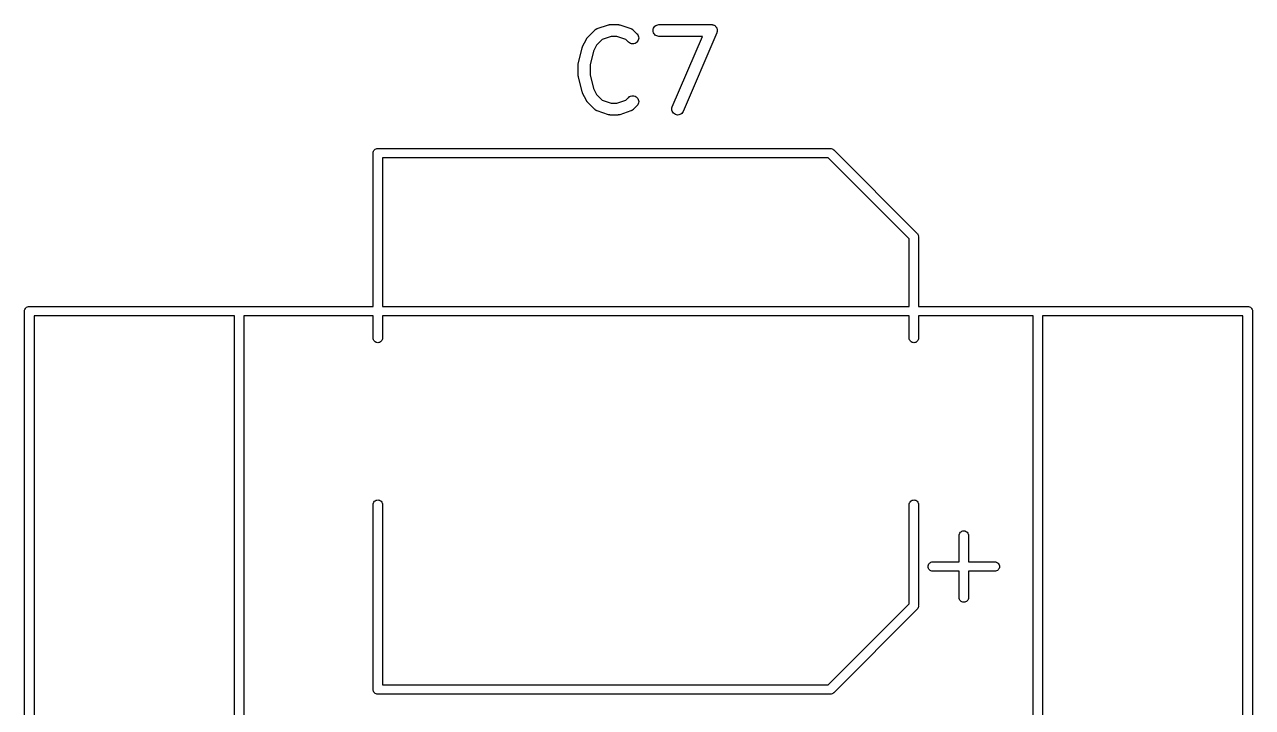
# Model space of a CAD drawing. Extents: x 5.19 to 7.89, y -5.38 to -2.27.
# Drawn here: x 7 to 7.615, y -2.897 to -2.555 of the extents above; entities that cross this region are included whole.
import ezdxf

# ---------------------------------------------------------------- set-up
doc = ezdxf.new("R2010")
doc.units = 0
doc.header["$MEASUREMENT"] = 0
doc.layers.add('BLACK', color=7, linetype='CONTINUOUS')

msp = doc.modelspace()

# ---------------------------------------------------------------- linework, layer by layer
at = {"layer": 'BLACK', "linetype": 'CONTINUOUS'}
for p, q in [((7.28191, -2.56198), (7.28566, -2.55823)), ((7.28566, -2.55823), (7.28569, -2.5582)), ((7.28569, -2.5582), (7.28576, -2.55814)), ((7.28576, -2.55814), (7.28582, -2.55808)), ((7.28582, -2.55808), (7.28598, -2.55796)), ((7.28598, -2.55796), (7.28614, -2.55784)), ((7.28614, -2.55784), (7.28622, -2.5578)), ((7.28622, -2.5578), (7.28629, -2.55775)), ((7.28629, -2.55775), (7.28647, -2.55767)), ((7.28647, -2.55767), (7.28665, -2.55757)), ((7.28665, -2.55757), (7.28673, -2.55755)), ((7.28673, -2.55755), (7.28681, -2.55751)), ((7.28681, -2.55751), (7.29244, -2.55564)), ((7.29244, -2.55564), (7.29248, -2.55563)), ((7.29248, -2.55563), (7.29264, -2.55559)), ((7.29264, -2.55559), (7.2928, -2.55554)), ((7.2928, -2.55554), (7.29292, -2.55553)), ((7.29292, -2.55553), (7.29304, -2.55551)), ((7.29304, -2.55551), (7.29321, -2.5555)), ((7.29321, -2.5555), (7.29337, -2.55549)), ((7.29337, -2.55549), (7.29712, -2.55549)), ((7.29712, -2.55549), (7.29716, -2.55549)), ((7.29716, -2.55549), (7.29733, -2.55551)), ((7.29733, -2.55551), (7.29749, -2.55551)), ((7.29749, -2.55551), (7.29761, -2.55554)), ((7.29761, -2.55554), (7.29773, -2.55555)), ((7.29773, -2.55555), (7.29789, -2.5556)), ((7.29789, -2.5556), (7.29805, -2.55564)), ((7.29805, -2.55564), (7.30368, -2.55751)), ((7.30368, -2.55751), (7.30372, -2.55753)), ((7.30372, -2.55753), (7.3038, -2.55756)), ((7.3038, -2.55756), (7.30388, -2.55759)), ((7.30388, -2.55759), (7.30406, -2.55768)), ((7.30406, -2.55768), (7.30424, -2.55777)), ((7.30424, -2.55777), (7.30431, -2.55782)), ((7.30431, -2.55782), (7.30439, -2.55786)), ((7.30439, -2.55786), (7.30454, -2.55799)), ((7.30454, -2.55799), (7.30471, -2.55811)), ((7.30471, -2.55811), (7.30477, -2.55817)), ((7.30477, -2.55817), (7.30483, -2.55823)), ((7.30483, -2.55823), (7.30671, -2.5601)), ((7.31479, -2.55842), (7.31485, -2.55785)), ((7.31485, -2.55785), (7.31502, -2.5573)), ((7.31502, -2.5573), (7.31529, -2.55679)), ((7.31529, -2.55679), (7.31566, -2.55634)), ((7.31566, -2.55634), (7.31611, -2.55598)), ((7.31611, -2.55598), (7.31662, -2.55571)), ((7.31662, -2.55571), (7.31717, -2.55554)), ((7.31717, -2.55554), (7.31774, -2.55549)), ((7.31774, -2.55549), (7.34399, -2.55549)), ((7.34399, -2.55549), (7.34403, -2.55549)), ((7.34403, -2.55549), (7.34404, -2.55549)), ((7.34404, -2.55549), (7.34405, -2.55549)), ((7.34405, -2.55549), (7.34433, -2.55552)), ((7.34433, -2.55552), (7.3446, -2.55555)), ((7.3446, -2.55555), (7.34461, -2.55555)), ((7.34461, -2.55555), (7.34462, -2.55556)), ((7.34462, -2.55556), (7.34489, -2.55564)), ((7.34489, -2.55564), (7.34515, -2.55573)), ((7.34515, -2.55573), (7.34516, -2.55573)), ((7.34516, -2.55573), (7.34517, -2.55573)), ((7.34517, -2.55573), (7.34541, -2.55587)), ((7.34541, -2.55587), (7.34566, -2.556)), ((7.34566, -2.556), (7.34567, -2.55601)), ((7.34567, -2.55601), (7.34567, -2.55602)), ((7.34567, -2.55602), (7.34589, -2.5562)), ((7.34589, -2.5562), (7.3461, -2.55637)), ((7.3461, -2.55637), (7.34611, -2.55638)), ((7.34611, -2.55638), (7.34611, -2.55639)), ((7.34611, -2.55639), (7.34629, -2.55661)), ((7.34629, -2.55661), (7.34646, -2.55682)), ((7.34646, -2.55682), (7.34647, -2.55683)), ((7.34647, -2.55683), (7.34647, -2.55684)), ((7.34647, -2.55684), (7.3466, -2.55709)), ((7.3466, -2.55709), (7.34673, -2.55733)), ((7.34673, -2.55733), (7.34673, -2.55734)), ((7.34673, -2.55734), (7.34673, -2.55735)), ((7.34673, -2.55735), (7.34681, -2.55762)), ((7.34681, -2.55762), (7.34689, -2.55789)), ((7.34689, -2.55789), (7.34689, -2.5579)), ((7.34689, -2.5579), (7.34689, -2.55791)), ((7.34689, -2.55791), (7.34692, -2.55818)), ((7.34692, -2.55818), (7.34694, -2.55846)), ((7.27948, -2.56649), (7.28136, -2.56274)), ((7.28136, -2.56274), (7.28137, -2.56271)), ((7.28137, -2.56271), (7.28146, -2.56257)), ((7.28146, -2.56257), (7.28154, -2.56242)), ((7.28154, -2.56242), (7.28162, -2.56233)), ((7.28162, -2.56233), (7.28169, -2.56222)), ((7.28169, -2.56222), (7.2818, -2.5621)), ((7.2818, -2.5621), (7.28191, -2.56198)), ((7.28934, -2.5629), (7.28642, -2.56581)), ((7.29385, -2.56139), (7.28934, -2.5629)), ((7.29664, -2.56139), (7.29385, -2.56139)), ((7.30115, -2.5629), (7.29664, -2.56139)), ((7.30253, -2.56428), (7.30115, -2.5629)), ((7.30298, -2.56464), (7.30253, -2.56428)), ((7.30669, -2.56429), (7.30624, -2.56465)), ((7.30706, -2.56385), (7.30669, -2.56429)), ((7.30671, -2.5601), (7.30674, -2.56013)), ((7.30674, -2.56013), (7.3071, -2.56058)), ((7.30734, -2.56334), (7.30706, -2.56385)), ((7.3071, -2.56058), (7.30736, -2.56109)), ((7.30751, -2.56279), (7.30734, -2.56334)), ((7.30736, -2.56109), (7.30752, -2.56165)), ((7.30757, -2.56222), (7.30751, -2.56279)), ((7.30752, -2.56165), (7.30757, -2.56222)), ((7.31484, -2.55899), (7.31479, -2.55842)), ((7.31501, -2.55955), (7.31484, -2.55899)), ((7.31527, -2.56006), (7.31501, -2.55955)), ((7.31563, -2.56051), (7.31527, -2.56006)), ((7.31607, -2.56088), (7.31563, -2.56051)), ((7.31658, -2.56115), (7.31607, -2.56088)), ((7.31713, -2.56133), (7.31658, -2.56115)), ((7.3177, -2.56139), (7.31713, -2.56133)), ((7.31774, -2.56139), (7.3177, -2.56139)), ((7.33951, -2.56139), (7.31774, -2.56139)), ((7.3244, -2.59665), (7.33951, -2.56139)), ((7.3467, -2.5596), (7.32983, -2.59897)), ((7.34671, -2.55959), (7.3467, -2.5596)), ((7.34679, -2.55932), (7.34671, -2.55958)), ((7.34671, -2.55958), (7.34671, -2.55959)), ((7.34688, -2.55905), (7.34679, -2.55932)), ((7.34691, -2.55876), (7.34688, -2.55903)), ((7.34688, -2.55903), (7.34688, -2.55904)), ((7.34688, -2.55904), (7.34688, -2.55905)), ((7.34694, -2.55848), (7.34691, -2.55876)), ((7.34694, -2.55846), (7.34694, -2.55847)), ((7.34694, -2.55847), (7.34694, -2.55848)), ((7.27738, -2.5746), (7.27926, -2.5671)), ((7.27926, -2.5671), (7.27927, -2.56706)), ((7.27927, -2.56703), (7.27937, -2.56677)), ((7.27927, -2.56705), (7.27927, -2.56703)), ((7.27927, -2.56706), (7.27927, -2.56705)), ((7.27937, -2.56677), (7.27947, -2.56652)), ((7.27947, -2.56652), (7.27948, -2.56651)), ((7.27948, -2.56651), (7.27948, -2.56649)), ((7.28491, -2.56884), (7.2832, -2.57568)), ((7.28642, -2.56581), (7.28491, -2.56884)), ((7.30348, -2.56492), (7.30298, -2.56464)), ((7.30404, -2.56508), (7.30348, -2.56492)), ((7.30461, -2.56514), (7.30404, -2.56508)), ((7.30518, -2.56509), (7.30461, -2.56514)), ((7.30574, -2.56492), (7.30518, -2.56509)), ((7.30624, -2.56465), (7.30574, -2.56492)), ((7.27729, -2.57527), (7.2773, -2.57522)), ((7.27729, -2.57531), (7.27729, -2.57527)), ((7.27729, -2.58094), (7.27729, -2.57531)), ((7.2773, -2.57517), (7.27733, -2.57493)), ((7.2773, -2.57522), (7.2773, -2.57517)), ((7.27733, -2.57493), (7.27736, -2.5747)), ((7.27736, -2.5747), (7.27738, -2.57465)), ((7.27738, -2.57465), (7.27738, -2.5746)), ((7.2832, -2.57568), (7.2832, -2.58057)), ((7.2773, -2.58099), (7.27729, -2.58094)), ((7.2773, -2.58104), (7.2773, -2.58099)), ((7.27733, -2.58128), (7.2773, -2.58104)), ((7.27735, -2.58151), (7.27733, -2.58128)), ((7.27737, -2.58156), (7.27735, -2.58151)), ((7.27737, -2.58161), (7.27737, -2.58156)), ((7.27738, -2.58165), (7.27737, -2.58161)), ((7.27926, -2.58915), (7.27738, -2.58165)), ((7.2832, -2.58057), (7.28491, -2.58741)), ((7.28491, -2.58741), (7.28642, -2.59044)), ((7.27926, -2.58917), (7.27926, -2.58915)), ((7.27926, -2.58918), (7.27926, -2.58917)), ((7.27936, -2.58943), (7.27926, -2.58918)), ((7.27945, -2.5897), (7.27936, -2.58943)), ((7.27946, -2.58971), (7.27945, -2.5897)), ((7.27946, -2.58972), (7.27946, -2.58971)), ((7.27948, -2.58976), (7.27946, -2.58972)), ((7.28136, -2.59351), (7.27948, -2.58976)), ((7.28144, -2.59365), (7.28136, -2.59351)), ((7.28152, -2.59379), (7.28144, -2.59365)), ((7.2816, -2.59389), (7.28152, -2.59379)), ((7.28166, -2.59399), (7.2816, -2.59389)), ((7.28178, -2.59411), (7.28166, -2.59399)), ((7.28188, -2.59424), (7.28178, -2.59411)), ((7.28191, -2.59427), (7.28188, -2.59424)), ((7.28566, -2.59802), (7.28191, -2.59427)), ((7.28642, -2.59044), (7.28934, -2.59335)), ((7.28934, -2.59335), (7.29385, -2.59486)), ((7.29385, -2.59486), (7.29664, -2.59486)), ((7.29664, -2.59486), (7.30115, -2.59335)), ((7.30115, -2.59335), (7.30253, -2.59197)), ((7.30253, -2.59197), (7.30256, -2.59194)), ((7.30256, -2.59194), (7.30301, -2.59158)), ((7.30301, -2.59158), (7.30352, -2.59132)), ((7.30352, -2.59132), (7.30408, -2.59116)), ((7.30408, -2.59116), (7.30465, -2.59111)), ((7.30465, -2.59111), (7.30522, -2.59117)), ((7.30522, -2.59117), (7.30577, -2.59134)), ((7.30577, -2.59134), (7.30628, -2.59162)), ((7.30628, -2.59162), (7.30672, -2.59199)), ((7.30672, -2.59199), (7.30708, -2.59244)), ((7.30735, -2.5952), (7.30707, -2.5957)), ((7.30708, -2.59244), (7.30735, -2.59295)), ((7.30735, -2.59295), (7.30752, -2.5935)), ((7.30751, -2.59464), (7.30735, -2.5952)), ((7.30757, -2.59407), (7.30751, -2.59464)), ((7.30752, -2.5935), (7.30757, -2.59407)), ((7.28573, -2.59808), (7.28566, -2.59802)), ((7.28578, -2.59814), (7.28573, -2.59808)), ((7.28595, -2.59826), (7.28578, -2.59814)), ((7.2861, -2.59839), (7.28595, -2.59826)), ((7.28618, -2.59843), (7.2861, -2.59839)), ((7.28625, -2.59848), (7.28618, -2.59843)), ((7.28643, -2.59857), (7.28625, -2.59848)), ((7.28661, -2.59866), (7.28643, -2.59857)), ((7.28669, -2.59869), (7.28661, -2.59866)), ((7.28677, -2.59872), (7.28669, -2.59869)), ((7.28681, -2.59874), (7.28677, -2.59872)), ((7.29244, -2.60061), (7.28681, -2.59874)), ((7.2926, -2.60065), (7.29244, -2.60061)), ((7.29276, -2.6007), (7.2926, -2.60065)), ((7.29288, -2.60071), (7.29276, -2.6007)), ((7.293, -2.60074), (7.29288, -2.60071)), ((7.29316, -2.60074), (7.293, -2.60074)), ((7.29333, -2.60076), (7.29316, -2.60074)), ((7.29337, -2.60076), (7.29333, -2.60076)), ((7.29712, -2.60076), (7.29337, -2.60076)), ((7.29729, -2.60075), (7.29712, -2.60076)), ((7.29745, -2.60074), (7.29729, -2.60075)), ((7.29757, -2.60072), (7.29745, -2.60074)), ((7.29769, -2.60071), (7.29757, -2.60072)), ((7.29785, -2.60066), (7.29769, -2.60071)), ((7.29801, -2.60062), (7.29785, -2.60066)), ((7.29805, -2.60061), (7.29801, -2.60062)), ((7.30368, -2.59874), (7.29805, -2.60061)), ((7.30376, -2.5987), (7.30368, -2.59874)), ((7.30384, -2.59868), (7.30376, -2.5987)), ((7.30402, -2.59858), (7.30384, -2.59868)), ((7.3042, -2.5985), (7.30402, -2.59858)), ((7.30428, -2.59845), (7.3042, -2.5985)), ((7.30435, -2.59841), (7.30428, -2.59845)), ((7.30451, -2.59829), (7.30435, -2.59841)), ((7.30468, -2.59817), (7.30451, -2.59829)), ((7.30474, -2.59811), (7.30468, -2.59817)), ((7.3048, -2.59805), (7.30474, -2.59811)), ((7.30483, -2.59802), (7.3048, -2.59805)), ((7.30671, -2.59615), (7.30483, -2.59802)), ((7.30707, -2.5957), (7.30671, -2.59615)), ((7.32416, -2.59777), (7.32423, -2.5972)), ((7.32421, -2.59834), (7.32416, -2.59777)), ((7.32437, -2.5989), (7.32421, -2.59834)), ((7.32423, -2.5972), (7.3244, -2.59665)), ((7.32463, -2.59941), (7.32437, -2.5989)), ((7.32499, -2.59986), (7.32463, -2.59941)), ((7.32543, -2.60023), (7.32499, -2.59986)), ((7.32593, -2.60052), (7.32543, -2.60023)), ((7.32648, -2.60069), (7.32593, -2.60052)), ((7.32705, -2.60076), (7.32648, -2.60069)), ((7.32763, -2.60072), (7.32705, -2.60076)), ((7.32818, -2.60056), (7.32763, -2.60072)), ((7.3287, -2.6003), (7.32818, -2.60056)), ((7.32915, -2.59995), (7.3287, -2.6003)), ((7.32953, -2.59951), (7.32915, -2.59995)), ((7.32981, -2.59901), (7.32953, -2.59951)), ((7.32983, -2.59897), (7.32981, -2.59901)), ((7.17456, -2.61984), (7.1746, -2.61938)), ((7.1746, -2.61938), (7.17474, -2.61893)), ((7.17474, -2.61893), (7.17496, -2.61852)), ((7.17496, -2.61852), (7.17525, -2.61816)), ((7.17525, -2.61816), (7.17561, -2.61787)), ((7.17561, -2.61787), (7.17602, -2.61765)), ((7.17602, -2.61765), (7.17647, -2.61751)), ((7.17647, -2.61751), (7.17681, -2.61748)), ((7.17681, -2.61748), (7.17693, -2.61747)), ((7.17693, -2.61747), (7.17705, -2.61748)), ((7.17705, -2.61748), (7.40341, -2.61748)), ((7.40341, -2.61748), (7.40353, -2.61747)), ((7.40353, -2.61747), (7.40364, -2.61748)), ((7.40364, -2.61748), (7.40364, -2.61748)), ((7.40364, -2.61748), (7.40399, -2.61751)), ((7.40399, -2.61751), (7.40443, -2.61765)), ((7.40443, -2.61765), (7.40484, -2.61787)), ((7.40484, -2.61787), (7.4052, -2.61816)), ((7.4052, -2.61816), (7.40528, -2.61825)), ((7.40528, -2.61825), (7.44702, -2.66)), ((7.17457, -2.61996), (7.17456, -2.61984)), ((7.17457, -2.69661), (7.17457, -2.61996)), ((7.17929, -2.6222), (7.17929, -2.69661)), ((7.40255, -2.6222), (7.17929, -2.6222)), ((7.44307, -2.66273), (7.40255, -2.6222)), ((7.44307, -2.69661), (7.44307, -2.66273)), ((7.44702, -2.66), (7.44711, -2.66007)), ((7.44711, -2.66007), (7.44719, -2.66016)), ((7.44719, -2.66016), (7.44719, -2.66016)), ((7.44719, -2.66016), (7.44741, -2.66043)), ((7.44741, -2.66043), (7.44744, -2.6605)), ((7.44744, -2.6605), (7.44763, -2.66084)), ((7.44763, -2.66084), (7.44776, -2.66129)), ((7.44776, -2.66129), (7.4478, -2.66163)), ((7.4478, -2.66163), (7.4478, -2.66163)), ((7.4478, -2.66163), (7.44781, -2.66175)), ((7.44781, -2.66175), (7.4478, -2.66186)), ((7.4478, -2.66186), (7.4478, -2.69661)), ((6.99999, -2.69898), (7.00003, -2.69851)), ((7, -2.69909), (6.99999, -2.69898)), ((7, -3.5091), (7, -2.69909)), ((7.00003, -2.69851), (7.00017, -2.69807)), ((7.00017, -2.69807), (7.00039, -2.69766)), ((7.00039, -2.69766), (7.00068, -2.6973)), ((7.00068, -2.6973), (7.00104, -2.697)), ((7.00104, -2.697), (7.00145, -2.69678)), ((7.00145, -2.69678), (7.0019, -2.69665)), ((7.0019, -2.69665), (7.00225, -2.69661)), ((7.00225, -2.69661), (7.00236, -2.6966)), ((7.00236, -2.6966), (7.00248, -2.69661)), ((7.00248, -2.69661), (7.10736, -2.69661)), ((7.10736, -2.69661), (7.10748, -2.6966)), ((7.10748, -2.6966), (7.1076, -2.69661)), ((7.1076, -2.69661), (7.17457, -2.69661)), ((7.17929, -2.69661), (7.44307, -2.69661)), ((7.4478, -2.69661), (7.50736, -2.69661)), ((7.50736, -2.69661), (7.50748, -2.6966)), ((7.50748, -2.6966), (7.5076, -2.69661)), ((7.5076, -2.69661), (7.61248, -2.69661)), ((7.61248, -2.69661), (7.6126, -2.6966)), ((7.6126, -2.6966), (7.61271, -2.69661)), ((7.61271, -2.69661), (7.61306, -2.69665)), ((7.61306, -2.69665), (7.61351, -2.69678)), ((7.61351, -2.69678), (7.61392, -2.697)), ((7.61392, -2.697), (7.61428, -2.6973)), ((7.61428, -2.6973), (7.61457, -2.69766)), ((7.61457, -2.69766), (7.61479, -2.69807)), ((7.61479, -2.69807), (7.61493, -2.69851)), ((7.61493, -2.69851), (7.61497, -2.69898)), ((7.61497, -2.69898), (7.61496, -2.69909)), ((7.61496, -2.69909), (7.61496, -3.40398)), ((7.00472, -2.70134), (7.00472, -3.50685)), ((7.10512, -2.70134), (7.00472, -2.70134)), ((7.10512, -3.50685), (7.10512, -2.70134)), ((7.17457, -2.70134), (7.10984, -2.70134)), ((7.10984, -2.70134), (7.10984, -3.50685)), ((7.17457, -2.71248), (7.17457, -2.70134)), ((7.44307, -2.70134), (7.17929, -2.70134)), ((7.17929, -2.70134), (7.17929, -2.71248)), ((7.44307, -2.71248), (7.44307, -2.70134)), ((7.4478, -2.70134), (7.4478, -2.71248)), ((7.50512, -2.70134), (7.4478, -2.70134)), ((7.50512, -3.40398), (7.50512, -2.70134)), ((7.50984, -2.70134), (7.50984, -3.40173)), ((7.61024, -2.70134), (7.50984, -2.70134)), ((7.61024, -3.40173), (7.61024, -2.70134)), ((7.1746, -2.71283), (7.17457, -2.71248)), ((7.17474, -2.71327), (7.1746, -2.71283)), ((7.17496, -2.71368), (7.17474, -2.71327)), ((7.17525, -2.71404), (7.17496, -2.71368)), ((7.17561, -2.71434), (7.17525, -2.71404)), ((7.17602, -2.71456), (7.17561, -2.71434)), ((7.17647, -2.71469), (7.17602, -2.71456)), ((7.17693, -2.71474), (7.17647, -2.71469)), ((7.17739, -2.71469), (7.17693, -2.71474)), ((7.17784, -2.71456), (7.17739, -2.71469)), ((7.17825, -2.71434), (7.17784, -2.71456)), ((7.17861, -2.71404), (7.17825, -2.71434)), ((7.1789, -2.71368), (7.17861, -2.71404)), ((7.17912, -2.71327), (7.1789, -2.71368)), ((7.17926, -2.71283), (7.17912, -2.71327)), ((7.17929, -2.71248), (7.17926, -2.71283)), ((7.44311, -2.71283), (7.44307, -2.71248)), ((7.44324, -2.71327), (7.44311, -2.71283)), ((7.44346, -2.71368), (7.44324, -2.71327)), ((7.44375, -2.71404), (7.44346, -2.71368)), ((7.44411, -2.71434), (7.44375, -2.71404)), ((7.44452, -2.71456), (7.44411, -2.71434)), ((7.44497, -2.71469), (7.44452, -2.71456)), ((7.44543, -2.71474), (7.44497, -2.71469)), ((7.4459, -2.71469), (7.44543, -2.71474)), ((7.44634, -2.71456), (7.4459, -2.71469)), ((7.44675, -2.71434), (7.44634, -2.71456)), ((7.44711, -2.71404), (7.44675, -2.71434)), ((7.44741, -2.71368), (7.44711, -2.71404)), ((7.44763, -2.71327), (7.44741, -2.71368)), ((7.44776, -2.71283), (7.44763, -2.71327)), ((7.4478, -2.71248), (7.44776, -2.71283)), ((7.17457, -2.79571), (7.1746, -2.79536)), ((7.17457, -2.88823), (7.17457, -2.79571)), ((7.1746, -2.79536), (7.17474, -2.79492)), ((7.17474, -2.79492), (7.17496, -2.79451)), ((7.17496, -2.79451), (7.17525, -2.79415)), ((7.17525, -2.79415), (7.17561, -2.79385)), ((7.17561, -2.79385), (7.17602, -2.79363)), ((7.17602, -2.79363), (7.17647, -2.7935)), ((7.17647, -2.7935), (7.17693, -2.79345)), ((7.17693, -2.79345), (7.17739, -2.7935)), ((7.17739, -2.7935), (7.17784, -2.79363)), ((7.17784, -2.79363), (7.17825, -2.79385)), ((7.17825, -2.79385), (7.17861, -2.79415)), ((7.17861, -2.79415), (7.1789, -2.79451)), ((7.1789, -2.79451), (7.17912, -2.79492)), ((7.17912, -2.79492), (7.17926, -2.79536)), ((7.17926, -2.79536), (7.17929, -2.79571)), ((7.17929, -2.79571), (7.17929, -2.88598)), ((7.44307, -2.79571), (7.44311, -2.79536)), ((7.44307, -2.84546), (7.44307, -2.79571)), ((7.44311, -2.79536), (7.44324, -2.79492)), ((7.44324, -2.79492), (7.44346, -2.79451)), ((7.44346, -2.79451), (7.44375, -2.79415)), ((7.44375, -2.79415), (7.44411, -2.79385)), ((7.44411, -2.79385), (7.44452, -2.79363)), ((7.44452, -2.79363), (7.44497, -2.7935)), ((7.44497, -2.7935), (7.44543, -2.79345)), ((7.44543, -2.79345), (7.4459, -2.7935)), ((7.4459, -2.7935), (7.44634, -2.79363)), ((7.44634, -2.79363), (7.44675, -2.79385)), ((7.44675, -2.79385), (7.44711, -2.79415)), ((7.44711, -2.79415), (7.44741, -2.79451)), ((7.44741, -2.79451), (7.44763, -2.79492)), ((7.44763, -2.79492), (7.44776, -2.79536)), ((7.44776, -2.79536), (7.4478, -2.79571)), ((7.4478, -2.79571), (7.4478, -2.84632)), ((7.46806, -2.81087), (7.46819, -2.81042)), ((7.46819, -2.81042), (7.46841, -2.81001)), ((7.46841, -2.81001), (7.46871, -2.80965)), ((7.46871, -2.80965), (7.46907, -2.80936)), ((7.46907, -2.80936), (7.46948, -2.80914)), ((7.46948, -2.80914), (7.46992, -2.809)), ((7.46992, -2.809), (7.47038, -2.80896)), ((7.47038, -2.80896), (7.47085, -2.809)), ((7.47085, -2.809), (7.47129, -2.80914)), ((7.47129, -2.80914), (7.4717, -2.80936)), ((7.4717, -2.80936), (7.47206, -2.80965)), ((7.47206, -2.80965), (7.47236, -2.81001)), ((7.47236, -2.81001), (7.47258, -2.81042)), ((7.47258, -2.81042), (7.47271, -2.81087)), ((7.46802, -2.81121), (7.46806, -2.81087)), ((7.46802, -2.82447), (7.46802, -2.81121)), ((7.47271, -2.81087), (7.47275, -2.81121)), ((7.47275, -2.81121), (7.47275, -2.82447)), ((7.45251, -2.82683), (7.45255, -2.82637)), ((7.45255, -2.82729), (7.45251, -2.82683)), ((7.45255, -2.82637), (7.45269, -2.82592)), ((7.45269, -2.82774), (7.45255, -2.82729)), ((7.45269, -2.82592), (7.45291, -2.82551)), ((7.45291, -2.82815), (7.45269, -2.82774)), ((7.45291, -2.82551), (7.4532, -2.82515)), ((7.4532, -2.82851), (7.45291, -2.82815)), ((7.4532, -2.82515), (7.45356, -2.82486)), ((7.45356, -2.8288), (7.4532, -2.82851)), ((7.45356, -2.82486), (7.45397, -2.82464)), ((7.45397, -2.82902), (7.45356, -2.8288)), ((7.45397, -2.82464), (7.45442, -2.8245)), ((7.45442, -2.8245), (7.45477, -2.82447)), ((7.45477, -2.82447), (7.46802, -2.82447)), ((7.47275, -2.82447), (7.486, -2.82447)), ((7.486, -2.82447), (7.48635, -2.8245)), ((7.48635, -2.8245), (7.48679, -2.82464)), ((7.48679, -2.82464), (7.4872, -2.82486)), ((7.4872, -2.8288), (7.48679, -2.82902)), ((7.4872, -2.82486), (7.48756, -2.82515)), ((7.48756, -2.82851), (7.4872, -2.8288)), ((7.48756, -2.82515), (7.48786, -2.82551)), ((7.48786, -2.82815), (7.48756, -2.82851)), ((7.48786, -2.82551), (7.48808, -2.82592)), ((7.48808, -2.82774), (7.48786, -2.82815)), ((7.48808, -2.82592), (7.48821, -2.82637)), ((7.48821, -2.82729), (7.48808, -2.82774)), ((7.48821, -2.82637), (7.48826, -2.82683)), ((7.48826, -2.82683), (7.48821, -2.82729)), ((7.45442, -2.82916), (7.45397, -2.82902)), ((7.45477, -2.82919), (7.45442, -2.82916)), ((7.46802, -2.82919), (7.45477, -2.82919)), ((7.46802, -2.84245), (7.46802, -2.82919)), ((7.486, -2.82919), (7.47275, -2.82919)), ((7.47275, -2.82919), (7.47275, -2.84245)), ((7.48635, -2.82916), (7.486, -2.82919)), ((7.48679, -2.82902), (7.48635, -2.82916)), ((7.40255, -2.88598), (7.44307, -2.84546)), ((7.44763, -2.84735), (7.44741, -2.84776)), ((7.44776, -2.8469), (7.44763, -2.84735)), ((7.44763, -2.84735), (7.44763, -2.84735)), ((7.4478, -2.84656), (7.44776, -2.8469)), ((7.4478, -2.84632), (7.44781, -2.84644)), ((7.44781, -2.84644), (7.4478, -2.84655)), ((7.4478, -2.84655), (7.4478, -2.84656)), ((7.46806, -2.8428), (7.46802, -2.84245)), ((7.46819, -2.84324), (7.46806, -2.8428)), ((7.46841, -2.84365), (7.46819, -2.84324)), ((7.46871, -2.84401), (7.46841, -2.84365)), ((7.46907, -2.84431), (7.46871, -2.84401)), ((7.46948, -2.84453), (7.46907, -2.84431)), ((7.46992, -2.84466), (7.46948, -2.84453)), ((7.47038, -2.84471), (7.46992, -2.84466)), ((7.47085, -2.84466), (7.47038, -2.84471)), ((7.47129, -2.84453), (7.47085, -2.84466)), ((7.4717, -2.84431), (7.47129, -2.84453)), ((7.47206, -2.84401), (7.4717, -2.84431)), ((7.47236, -2.84365), (7.47206, -2.84401)), ((7.47258, -2.84324), (7.47236, -2.84365)), ((7.47271, -2.8428), (7.47258, -2.84324)), ((7.47275, -2.84245), (7.47271, -2.8428)), ((7.44702, -2.84819), (7.40528, -2.88993)), ((7.44711, -2.84812), (7.44702, -2.84819)), ((7.44719, -2.84803), (7.44711, -2.84812)), ((7.44741, -2.84776), (7.44719, -2.84803)), ((7.44719, -2.84803), (7.44719, -2.84803)), ((7.17456, -2.88835), (7.17457, -2.88823)), ((7.1746, -2.88881), (7.17456, -2.88835)), ((7.17474, -2.88925), (7.1746, -2.88881)), ((7.17496, -2.88967), (7.17474, -2.88925)), ((7.17525, -2.89002), (7.17496, -2.88967)), ((7.17561, -2.89032), (7.17525, -2.89002)), ((7.17602, -2.89054), (7.17561, -2.89032)), ((7.17929, -2.88598), (7.40255, -2.88598)), ((7.40484, -2.89032), (7.40443, -2.89054)), ((7.40497, -2.89022), (7.40484, -2.89032)), ((7.40511, -2.8901), (7.40497, -2.89022)), ((7.4052, -2.89002), (7.40511, -2.8901)), ((7.40511, -2.8901), (7.40511, -2.8901)), ((7.40528, -2.88993), (7.4052, -2.89002)), ((7.17647, -2.89067), (7.17602, -2.89054)), ((7.17675, -2.8907), (7.17647, -2.89067)), ((7.17693, -2.89072), (7.17675, -2.8907)), ((7.17705, -2.89071), (7.17693, -2.89072)), ((7.40341, -2.89071), (7.17705, -2.89071)), ((7.40353, -2.89072), (7.40341, -2.89071)), ((7.40364, -2.89071), (7.40353, -2.89072)), ((7.40399, -2.89067), (7.40364, -2.89071)), ((7.40364, -2.89071), (7.40364, -2.89071)), ((7.40443, -2.89054), (7.40399, -2.89067))]:
    msp.add_line(p, q, dxfattribs=at)

doc.saveas('drawing.dxf')
